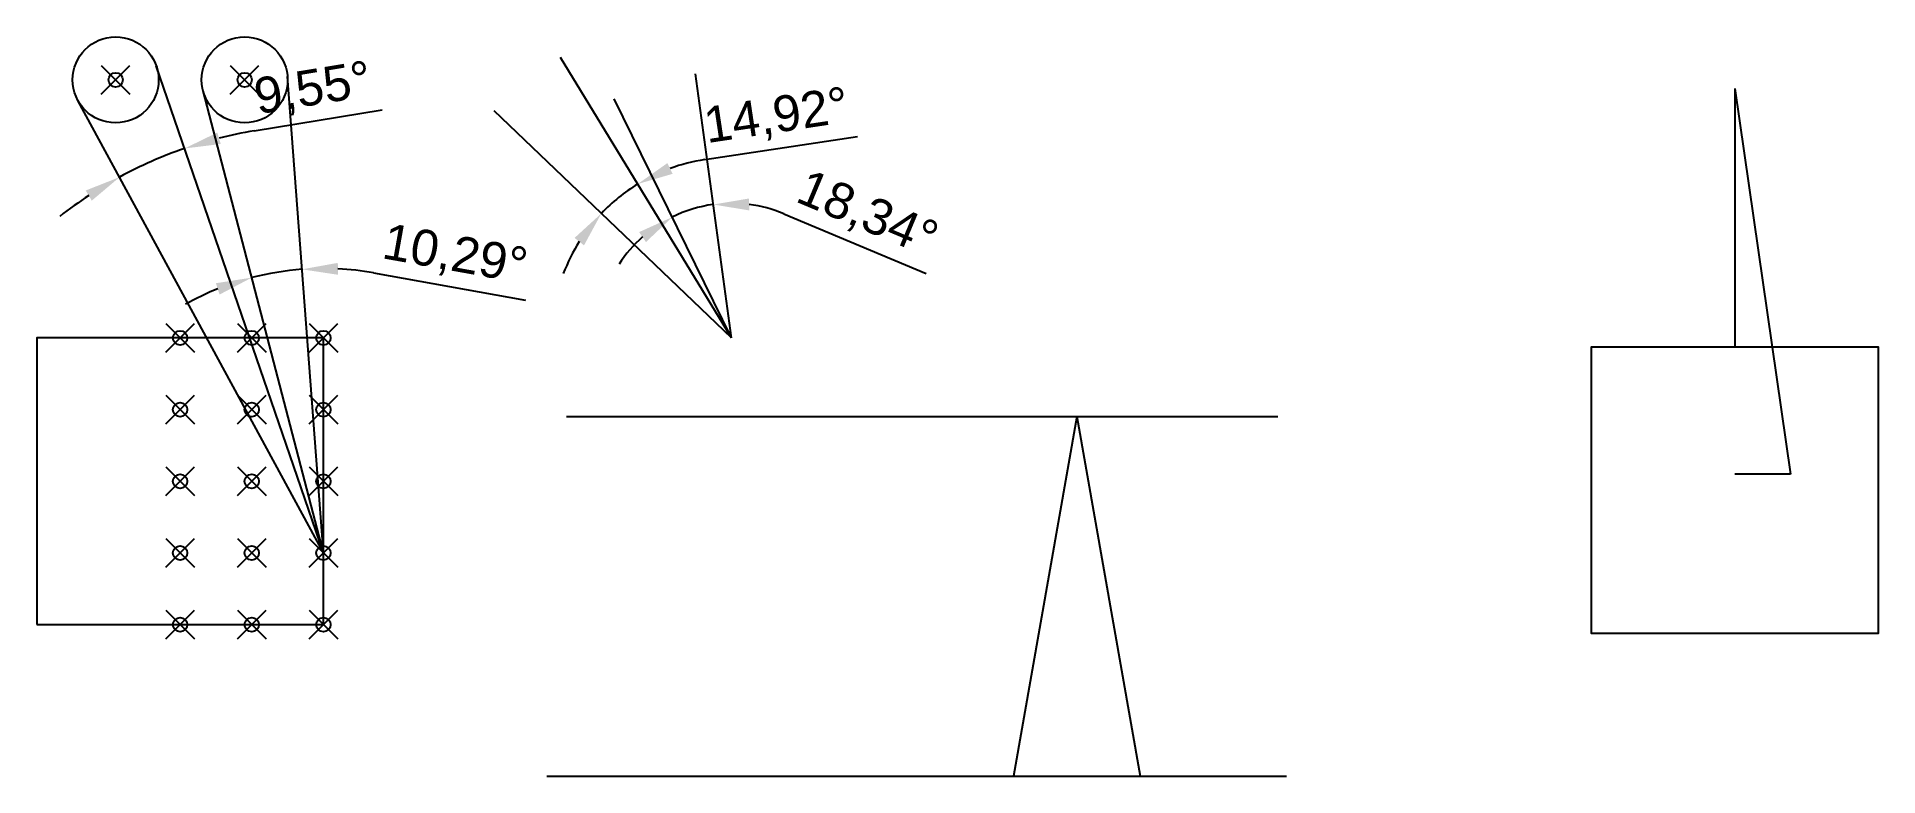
# Model space of a CAD drawing. Header units: millimetres. Extents: x 232 to 360, y 226 to 278.
import ezdxf

# ---------------------------------------------------------------- set-up
doc = ezdxf.new("R2010")
doc.units = ezdxf.units.MM
doc.header["$PDMODE"] = 35
doc.styles.get("Standard").update_dxf_attribs({"font": 'arial.ttf'})
doc.dimstyles.new('ISO-25', dxfattribs={"dimtxt": 2.5, "dimasz": 2.5, "dimexe": 1.25, "dimexo": 0.625, "dimtad": 1, "dimtxsty": 'Standard', "dimcen": 2.5, "dimadec": 0, "dimazin": 0, "dimtfac": 1, "dimtmove": 0, "dimatfit": 3, "dimfxl": 1, "dimarcsym": 0})

# ---------------------------------------------------------------- blocks, each defined once
blk = doc.blocks.new('*D6')
at = {"color": 0, "lineweight": -2}
blk.add_line((278.15, 269.37), (288.8, 270.98), dxfattribs=at)
for start, end in [(98.5756, 109.9857), (121.3958, 136.311), (147.721, 159.1311)]:
    blk.add_arc((280.02, 256.94), 12.57, start, end, dxfattribs=at)
at = {"color": 0}
for points in [[(275.54, 269.13), (275.9, 268.38), (273.47, 267.67)], [(269.72, 263.39), (269.06, 263.91), (270.93, 265.62)]]:
    blk.add_solid(points, dxfattribs=at)
at = {"layer": 'Defpoints', "color": 0}
for p in [(268.08, 276.5), (263.45, 272.77), (271.72, 266.38), (280.02, 256.94), (280.02, 256.94)]:
    blk.add_point(p, dxfattribs=at)
at = {"color": 0, "insert": (283.16, 272.28), "char_height": 2.5, "attachment_point": 5, "rotation": 8.5756}
blk.add_mtext('14,92%%d', dxfattribs=at)
blk = doc.blocks.new('*D7')
at = {"color": 0, "lineweight": -2}
blk.add_line((283.66, 265.59), (293.59, 261.42), dxfattribs=at)
for start, end in [(97.8192, 116.1624), (67.2096, 82.5144), (131.4672, 146.772)]:
    blk.add_arc((280.02, 256.94), 9.39, start, end, dxfattribs=at)
at = {"color": 0}
for points in [[(281.24, 266.66), (281.25, 265.83), (278.74, 266.24)], [(274.04, 263.62), (273.57, 264.32), (275.88, 265.36)]]:
    blk.add_solid(points, dxfattribs=at)
at = {"layer": 'Defpoints', "color": 0}
for p in [(277.49, 275.34), (271.83, 273.61), (276.8, 265.75), (280.02, 256.94), (280.02, 256.94)]:
    blk.add_point(p, dxfattribs=at)
at = {"color": 0, "insert": (289.45, 265.46), "char_height": 2.5, "attachment_point": 5, "rotation": 337.2096}
blk.add_mtext('18,34%%d', dxfattribs=at)
blk = doc.blocks.new('*D29')
at = {"color": 0, "lineweight": -2}
blk.add_line((246.7, 271.37), (255.64, 272.84), dxfattribs=at)
for start, end in [(99.3391, 104.1426), (108.9462, 118.4946), (123.2982, 128.1017)]:
    blk.add_arc((251.54, 241.94), 29.83, start, end, dxfattribs=at)
at = {"color": 0}
for points in [[(244.13, 271.26), (244.37, 270.46), (241.85, 270.15)], [(235.37, 266.51), (234.95, 267.22), (237.31, 268.15)]]:
    blk.add_solid(points, dxfattribs=at)
at = {"layer": 'Defpoints', "color": 0}
for p in [(239.87, 275.91), (234.4, 273.5), (238.78, 268.9), (251.54, 241.94), (251.54, 241.94)]:
    blk.add_point(p, dxfattribs=at)
at = {"color": 0, "insert": (250.82, 274.2), "char_height": 2.5, "attachment_point": 5, "rotation": 9.3391}
blk.add_mtext('9,55%%d', dxfattribs=at)
blk = doc.blocks.new('*D30')
at = {"color": 0, "lineweight": -2}
blk.add_line((255.03, 261.47), (265.63, 259.57), dxfattribs=at)
for start, end in [(94.3176, 104.6071), (79.8704, 87.094), (111.8307, 119.0543)]:
    blk.add_arc((251.54, 241.94), 19.84, start, end, dxfattribs=at)
at = {"color": 0}
for points in [[(252.54, 262.17), (252.55, 261.34), (250.04, 261.72)], [(244.29, 259.96), (244.03, 260.75), (246.53, 261.14)]]:
    blk.add_solid(points, dxfattribs=at)
at = {"layer": 'Defpoints', "color": 0}
for p in [(249.03, 275.16), (243.13, 274.18), (247.69, 261.4), (251.54, 241.94), (251.54, 241.94)]:
    blk.add_point(p, dxfattribs=at)
at = {"color": 0, "insert": (260.7, 262.62), "char_height": 2.5, "attachment_point": 5, "rotation": 349.8704}
blk.add_mtext('10,29%%d', dxfattribs=at)

msp = doc.modelspace()

# ---------------------------------------------------------------- linework, layer by layer
for points in [[(280.021, 256.935), (268.082, 276.498)], [(251.536, 241.935), (239.873, 275.91)], [(251.536, 241.935), (249.027, 275.161)], [(280.021, 256.935), (277.493, 275.344)], [(251.536, 241.935), (243.133, 274.179)], [(350.032, 274.322), (350.032, 256.322), (360.032, 256.322), (360.032, 236.322), (340.032, 236.322), (340.032, 246.322), (340.032, 256.322), (350.032, 256.322)], [(350.032, 274.322), (353.921, 247.427)], [(251.536, 241.935), (234.399, 273.504)], [(280.021, 256.935), (263.449, 272.766)], [(280.021, 256.935), (271.829, 273.613)], [(268.487, 251.464), (318.146, 251.464)], [(304.106, 251.464), (299.681, 226.368)], [(304.106, 251.464), (308.531, 226.368)], [(353.921, 247.427), (350.032, 247.427)], [(267.122, 226.368), (318.753, 226.368)]]:
    msp.add_lwpolyline(points)
msp.add_lwpolyline([(231.536, 236.935), (251.536, 236.935), (251.536, 256.935), (231.536, 256.935)], close=True)
for centre in [(237.036, 274.935), (246.036, 274.935)]:
    msp.add_circle(centre, 3)
for p in [(237.036, 274.935), (246.036, 274.935), (241.536, 256.935), (246.536, 256.935), (251.536, 256.935), (241.536, 251.935), (246.536, 251.935), (251.536, 251.935), (241.536, 246.935), (246.536, 246.935), (251.536, 246.935), (241.536, 241.935), (246.536, 241.935), (251.536, 241.935), (241.536, 236.935), (246.536, 236.935), (251.536, 236.935)]:
    msp.add_point(p)

# ---------------------------------------------------------------- dimensions: what is measured, and where the dimension line sits
for base, line1, line2, picture, middle in [((238.783, 268.9), ((251.536, 241.935), (234.399, 273.504)), ((251.536, 241.935), (239.873, 275.91)), '*D29', (250.824, 274.203)), ((271.7155, 266.3766), ((280.0212, 256.9355), (263.4489, 272.7662)), ((280.0212, 256.9355), (268.0819, 276.4983)), '*D6', (283.1558, 272.2763)), ((247.689, 261.402), ((251.536, 241.935), (243.133, 274.179)), ((251.536, 241.935), (249.027, 275.161)), '*D30', (260.703, 262.615)), ((276.803, 265.754), ((280.021, 256.935), (271.829, 273.613)), ((280.021, 256.935), (277.493, 275.344)), '*D7', (289.448, 265.464))]:
    dim = msp.add_angular_dim_2l(base=base, line1=line1, line2=line2, dimstyle='ISO-25', override={"dimadec": 2})
    dim.commit()
    dim.dimension.update_dxf_attribs({"geometry": picture, "text_midpoint": middle})

doc.saveas('drawing.dxf')
